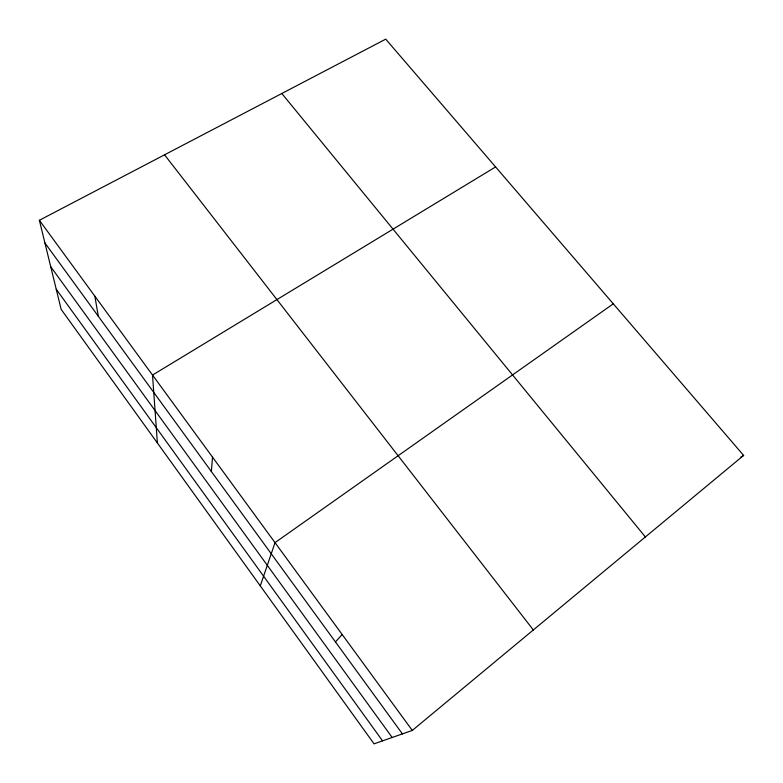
<?xml version="1.0" encoding="UTF-8"?>
<svg xmlns="http://www.w3.org/2000/svg" width="783" height="783" viewBox="0 0 783 783"><rect width="100%" height="100%" fill="white"/><g stroke="black" fill="none" stroke-linecap="round" stroke-linejoin="round"><path stroke-width="1.17" d="M211.361 471.513L212.536 457.155M260.289 585.88L275.029 542.639L613.285 303.814M335.467 641.943L342.171 634.494M412.298 730.431L743.625 455.412L385.735 39.15L39.375 220.277L61.152 309.354L374.049 743.85L412.298 730.431L39.375 220.277M740.649 457.301L743.625 455.412M495.6 166.936L152.519 375.067L157.383 442.982M281.821 93.49L645.388 536.962M164.557 154.819L533.34 629.963M44.915 242.945L402.423 733.896M50.729 266.719L392.175 737.488M56.229 289.221L382.564 740.865M94.851 296.16L98.325 316.283"/></g></svg>
